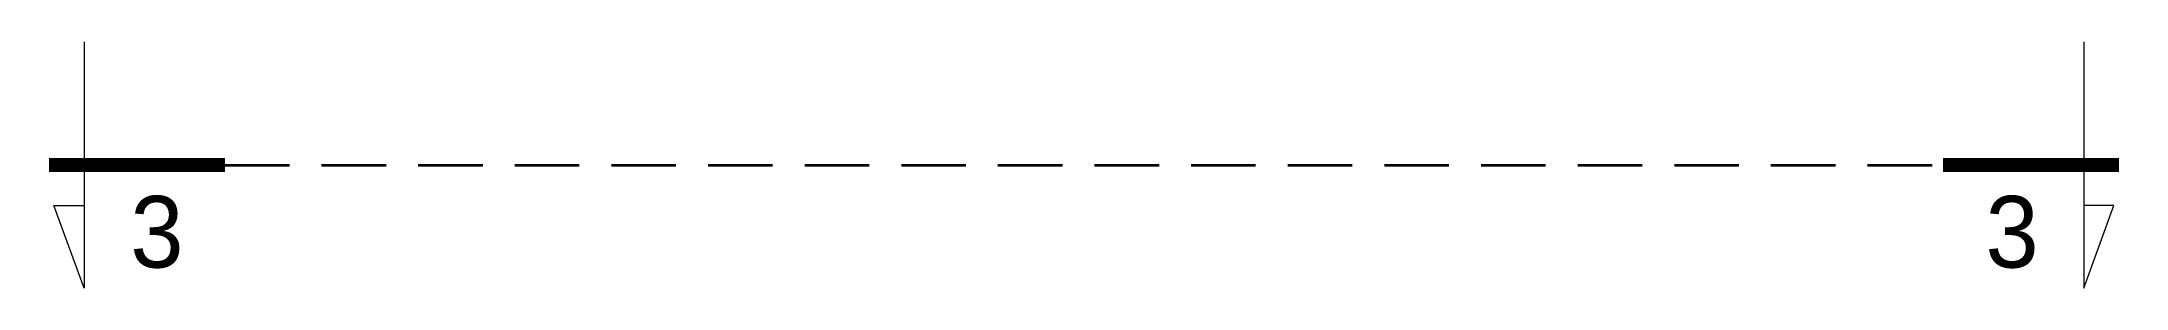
# Model space of a CAD drawing. Header units: millimetres. Extents: x 1336014 to 2939047, y -333549 to -60566.
# Drawn here: x 2937429 to 2939047, y -214820 to -214629 of the extents above.
import ezdxf

# ---------------------------------------------------------------- set-up
doc = ezdxf.new("R2010")
doc.units = ezdxf.units.MM
doc.header["$MEASUREMENT"] = 0
doc.linetypes.add('HIDDEN', pattern=[0.375, 0.25, -0.125])
for name, color, linetype, lineweight in [('13.netcat', 1, 'HIDDEN', 35), ('AUDIT_I_160217234026-0', 7, 'Continuous', 5), ('CA.cat 30', 30, 'Continuous', 35), ('CA.thay 145', 145, 'Continuous', 18)]:
    doc.layers.add(name, color=color, linetype=linetype, lineweight=lineweight)
doc.styles.add('VnAvantH', font='')
doc.styles.get('VnAvantH').set_extended_font_data('.VnAvantH')

# ---------------------------------------------------------------- blocks, each defined once
blk = doc.blocks.new('vet cat')
at = {"layer": 'CA.cat 30', "const_width": 50}
blk.add_lwpolyline([(-82591.8, -188552.4), (-81976.3, -188552.4)], dxfattribs=at)
at = {"layer": 'CA.thay 145'}
blk.add_line((-82573.9, -188410.7), (-82468.7, -188410.7), dxfattribs=at)
blk.add_lwpolyline([(-82468.7, -188983.2), (-82468.7, -188121.6), (-82573.9, -188410.7)], dxfattribs=at)
blk = doc.blocks.new('MSDSHDGDFGDF')
at = {"layer": 'CA.cat 30', "xscale": -0.2222222220152616, "yscale": 0.2222222222480923, "zscale": 0.2222222221704821, "rotation": 180}
blk.add_blockref('vet cat', (18217, -41900.5), dxfattribs=at)

msp = doc.modelspace()

# ---------------------------------------------------------------- linework, layer by layer
at = {"layer": '13.netcat', "ltscale": 200}
msp.add_line((2937571.5, -214724.5), (2938905, -214724.5), dxfattribs=at)

# ---------------------------------------------------------------- block references
at = {"layer": 'CA.thay 145'}
msp.add_blockref('MSDSHDGDFGDF', (2937571.5, -214724.5), dxfattribs=at)
at = {"layer": 'CA.thay 145', "xscale": -1}
msp.add_blockref('MSDSHDGDFGDF', (2938905, -214724.5), dxfattribs=at)

# ---------------------------------------------------------------- texts
at = {"layer": 'AUDIT_I_160217234026-0', "style": 'VnAvantH'}
for rotation, p in [(360, (2937498, -214804.1)), (0, (2938938, -214804.1))]:
    msp.add_text('3', height=55.6, rotation=rotation, dxfattribs=at).set_placement(p)

doc.saveas('drawing.dxf')
